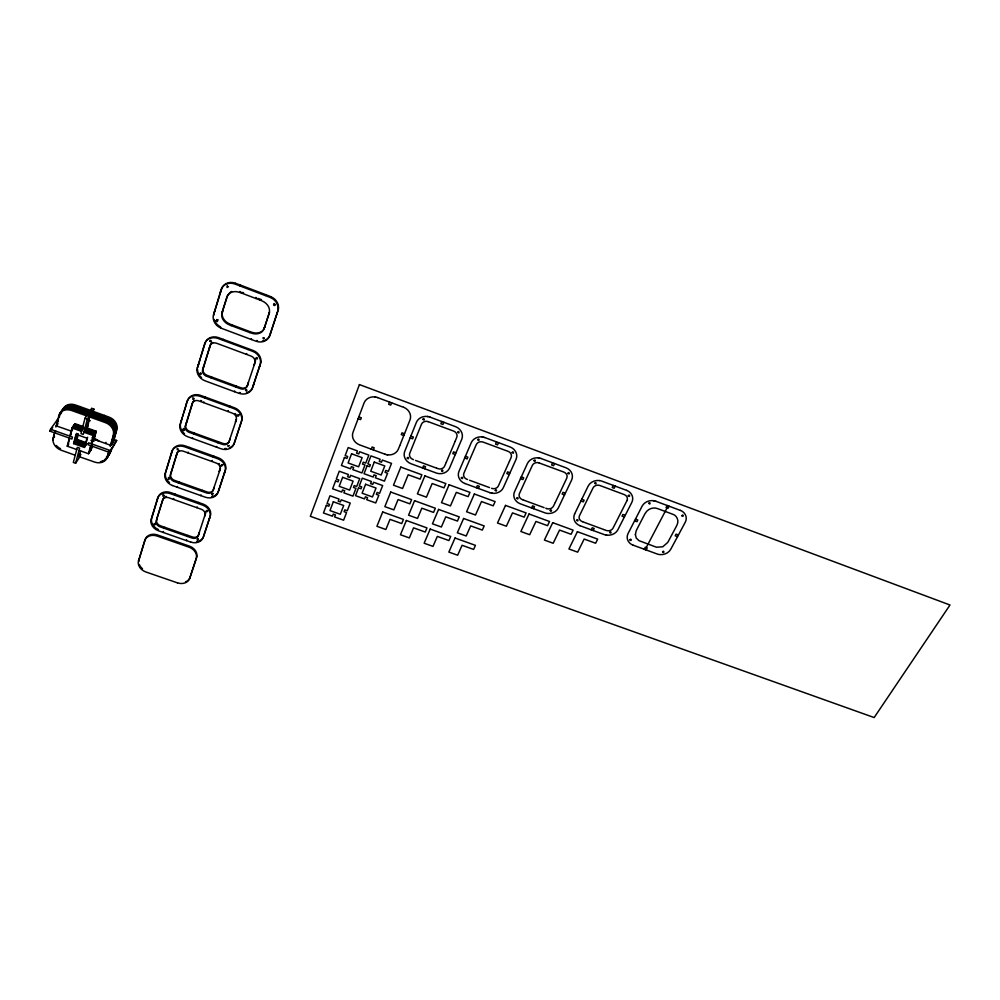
<?xml version="1.0" encoding="UTF-8"?>
<svg xmlns="http://www.w3.org/2000/svg" width="1000" height="1000" viewBox="0 0 1000 1000"><rect width="100%" height="100%" fill="white"/><g stroke="black" fill="none" stroke-linecap="round" stroke-linejoin="round"><path stroke-width="1.5" d="M165.325 474.913L165.338 474.25M52.95 439.65L52.962 440.337M197 370.3L197.025 369.575M197.5 369.175L197.5 369.412A11.262 9.725 29.3 0 0 201.513 377.575M241.788 418.963L241.75 419.613A10.987 9.438 25.8 0 1 241.438 421.2L233.962 443.9M242.225 418.025L242.188 418.688M208 510.538C206.075 513.362 206.875 510.613 206.475 510.475M260.525 362.088L260.487 362.775A11.262 9.875 28.4 0 1 260.15 364.425L252.312 388.2A11.162 9.7 27.2 0 1 239.125 393.35M138.8 561.512L138.812 561.275A10.35 8.3 22.5 0 1 139 559.788L144.525 541.75M278.15 308.587L278.1 309.3M113.6 433.363L113.6 432.725M116.575 428.675L116.575 428.038M115.388 430.6L115.388 429.913M115.975 429.663L115.988 428.975M164.825 475.238L164.8 475.9M87.362 425.662L87.662 422.975M169.662 478.462L169.125 477.5M211.938 493.488C213.775 496.525 210.35 494.45 213.4 493.5M223.1 464.55C220.188 468.125 222.35 463.837 221.637 464.588M53.137 438.113L54.575 432.287M53.9 437.038L54.1 435.875M53.812 437.163L54.262 435.238M54.3 435.288L54.387 434.963M113.375 434.975L110.225 446.45M114.05 433.913L113.812 434.675M50.487 429.225L72.463 437.062L71.95 439.012L50 431.188L50.487 429.225L57.625 419.35L57.125 421.287M113.975 434.237L110.887 445.25M55.9 427.062L58.888 415.462A11.175 9.113 30.5 0 1 71.413 410.45L86.988 415.988M56.638 425.887L58.575 418.212M59.25 417.287L59.525 416.188L58.987 416.825M55.237 433.062L55.738 431.1M57.3 424.95L57.575 423.862M58.137 421.675L58.412 420.575M58.863 417.113L59.112 416.138M76.737 449.55L67.237 446.175L69.338 438.075M83.112 426.575L74.963 423.663L71.975 427.975L69.85 436.125L71.338 433.95M67.888 445.213L69.65 438.475M70.5 435.175L72.625 427.025L82.188 430.438M72.213 430.15L73.275 426.087L82.825 429.5M73.225 427.85L73.925 425.138L83.462 428.55M73.875 426.912L74.575 424.2L84.1 427.612M74.25 426.362L74.963 423.663M88.5 423.475L87.263 428.113M60.362 414.613L60.525 413.975M73.587 443.612L76.037 434.3L86.988 438.2L84.5 447.488L73.587 443.612L76.55 439.225L77.95 433.938M76.688 433.35L74.237 442.65L85.138 446.525L87.625 437.25M76.975 433.725L74.887 441.688L85.775 445.562M77.275 434.113L75.525 440.737L86.4 444.613M77.575 434.487L76.175 439.787L87.025 443.65M77.088 438.713L78.312 434.2M85.05 418.15L80.95 433.612L83.25 434.438L87.362 418.988L94.025 409.188L91.75 408.363L85.05 418.15L87.362 418.988M75.6 463.25L79.612 448.162L77.325 447.35L73.325 462.438L75.6 463.25L79.787 456.863M85.162 431.587L85.75 429.375L95.262 432.775L93.075 440.863M85.8 430.65L86.388 428.425L95.887 431.825L93.7 439.913M91.15 410.6L91.75 408.363M80.625 450.9L79.1 456.625L80.612 454.325M86.163 430.1L89.675 416.95L94.025 409.188M86.237 430.662L88.6 421.85M86.775 429.225L88.488 422.4M59.237 415.863L59.5 414.9L59.325 415.538M61.112 413.375L61.55 411.775A11.113 9.075 30.6 0 1 74.025 406.775L89.513 412.287M79.025 450.363L88.5 453.725L90.675 445.675M93.387 435.625L91.2 443.738L94.062 439.35L96.25 431.275L86.762 427.875L83.85 432.212L93.387 435.625L96.25 431.275M89.138 452.762L90.938 446.062M91.825 442.775L94.025 434.675L84.488 431.262M89.763 451.788L91.562 445.1M92.45 441.825L94.637 433.725L85.125 430.312M90.388 450.825L91.825 445.475M91 449.862L92.088 445.863M92.45 445.3L91.375 449.3L88.5 453.725M138.5 560.938L144.75 540.45A10.438 8.438 23 0 1 156.9 535.975L189.125 547.212A10.375 8.425 21.5 0 1 196.262 558.462L189.562 578.587M59.95 414.575L60.225 413.612A11.15 9.087 30.6 0 1 72.725 408.612L88.263 414.137M60.613 413.65L60.888 412.688M61.95 411.812L62.213 410.85A11.1 9.075 30.7 0 1 74.675 405.863M105.75 443.413L106.05 442.337M165.075 473.725L171.8 451.637M180.613 423.475L182.375 417.562M156.675 520.05L157.3 517.9M113.413 436.312L110.975 445.1M113.25 442.663L116.938 429.338A10.975 9.038 29.4 0 0 117.163 427.788L117.163 427.25A11 9.062 29.4 0 0 109.162 417.15L92 410.9M197.312 367.938L204.65 343.812M185.287 426.175L192.288 403.4M202.613 369.762L209.938 345.9M62.688 410.575L62.875 409.938M108.8 451.587L107.163 457.312A10.962 8.938 28.3 0 1 94.763 462.113L77.688 456.125M109.087 451.7L108.5 453.85L111.2 449.487M108.575 453.725L109.375 450.85M109.688 450.75L108.362 455.387M111.487 444.3L114.575 433.088A11.025 9.075 29.2 0 0 114.8 431.538L114.8 430.85A11.05 9.087 29.2 0 0 106.75 420.85L89.787 414.688M109.987 450.863L108.95 454.425M111.775 444.425L115.162 432.15A11.037 9.087 29.3 0 0 107.362 419.925L90.412 413.762M106.538 457.463A10.9 8.912 28.4 0 0 109.6 453.488L110.388 450.575L116.675 440.462L114.125 439.55L110.562 445.25L92.95 438.963M112.075 444.55L112.375 443.475M112.675 442.4L115.75 431.213A11.025 9.075 29.3 0 0 107.963 418.988M112.963 442.525L116.337 430.275A11.013 9.075 29.3 0 0 108.562 418.062M111.463 449.075L111.762 448.013M165.688 472.438L172.325 450.675A10.85 9.087 25.8 0 1 185 445.825L218.325 457.788A10.762 9.075 24 0 1 225.925 467.587L225.85 468.212A10.75 9.05 24 0 1 225.55 469.775L218.375 491.538A10.662 8.9 23.3 0 1 211.537 496.763M100.45 461.8A10.95 8.938 28.4 0 0 107.812 456.362L108.525 453.888M110.275 450.975L109.825 452.537L88.075 444.75L88.6 442.812L110.388 450.575M110.875 450.025L110.138 452.512A10.888 8.9 28.5 0 1 106.5 456.875M116.675 440.462L109.85 452.512M59.638 414.412L59.588 414.575A11.162 9.1 30.6 0 1 72.075 409.525L73.662 409.925M111.375 449.387L110.725 451.562A10.875 8.9 28.5 0 1 107.5 455.7M222.138 312.413C220.25 317.725 224.412 322.863 229.163 324.762A23.45 20.712 32.7 0 0 231.213 325.625L249.65 332.525A23.325 20.7 31.5 0 0 251.737 333.212C256.425 334.963 262.887 333.5 264.237 328.088L268.975 313.562C271.05 308.25 266.975 302.875 262.125 300.963A23.25 20.587 31.1 0 0 260.075 300.087L241.412 293.025A23.375 20.6 32.3 0 0 239.288 292.325C234.537 290.512 227.95 292.062 226.688 297.6L222.175 312.288L227.425 296.05L229.913 292.538M214.488 312.2L213.988 313.975A11.513 10.1 32.3 0 0 213.7 315.525M269.513 312.35L264.575 327.488M220.475 468.062L219.775 470.312M157.625 498.188L151.15 519.425A10.525 8.588 23.6 0 0 150.912 520.875L150.9 521.525M196.513 541.65A10.45 8.562 22.1 0 0 203.575 536.613L210.425 515.65A10.525 8.713 22.6 0 0 210.7 514.2L210.738 513.638A10.55 8.725 22.6 0 0 203.263 504.137L170.538 492.525A10.625 8.738 24.2 0 0 158.1 497.175L151.675 518.413A10.512 8.575 23.6 0 0 151.438 519.862L151.425 520.5A10.537 8.6 23.6 0 0 158.537 529.587M187.113 401.388L180.1 424.412A10.975 9.287 26.8 0 0 179.825 425.988L179.812 426.675A11 9.312 26.8 0 0 187.613 436.688L221.1 448.8A10.9 9.275 24.9 0 0 234.013 443.925M269.575 335.838L277.75 311.025A11.562 10.3 31.5 0 0 270.275 297.462L234.85 284A11.662 10.3 33.8 0 0 221.1 289.625L213.487 314.812A11.525 10.113 32.2 0 0 213.188 316.525L213.15 317.288A11.55 10.125 32.2 0 0 221.175 328.175M200.362 358.537L197.812 367.05A11.238 9.7 29.3 0 0 197.688 367.537M214.7 311.488L221.65 288.837M222.65 311.462C220.688 316.788 224.838 322.013 229.638 323.913A23.413 20.688 32.8 0 0 231.675 324.775L250.1 331.675A23.287 20.675 31.6 0 0 252.175 332.362C256.688 333.988 262.913 332.837 264.488 327.725M182.712 416.45L183.388 414.237M183.725 413.125L186.438 404.212M200.712 357.375L204.488 345.012M107.938 455.913L107.837 456.225A10.938 8.938 28.4 0 1 100.525 461.675M162.613 500.062L156.15 521.075A5.25 4.275 23.6 0 0 159.85 526.75L192.013 538.025A5.213 4.275 22 0 0 198.212 535.825M219.312 471.3L220.012 469.05A5.362 4.513 24 0 0 216.363 463.088L183.238 451.175A5.412 4.525 25.7 0 0 176.838 453.562L170.175 475.425A5.35 4.438 25 0 0 173.912 481.312M166.363 496.488A5.288 4.35 24.2 0 0 163.088 499.038L156.825 518.775M179.15 450.487A5.4 4.525 25.8 0 0 177.35 452.6L170.688 474.45A5.35 4.438 25 0 0 174.425 480.325L207.113 491.975A5.312 4.438 23.3 0 0 213.45 489.675L214.213 487.312L212.95 490.65A5.312 4.438 23.3 0 1 206.65 492.962L173.9 481.337M194.513 400.312A5.525 4.713 27.7 0 0 192.75 402.463L185.8 425.238A5.463 4.625 26.8 0 0 189.575 431.35L222.9 443.413A5.425 4.612 24.9 0 0 229.375 441.012L230.175 438.55L228.888 441.95M210.425 345.037L203.113 368.875A5.6 4.838 29.3 0 0 206.938 375.275L240.963 387.812A5.55 4.825 27.3 0 0 247.613 385.288M236.513 419.125L235.963 420.838M198.175 535.8L204.975 515.025A5.25 4.338 22.6 0 0 201.35 509.288L168.825 497.762A5.3 4.363 24.2 0 0 162.562 500.05M144.625 541.45L145.275 539.412M204.6 344.663L205.15 342.95A11.375 9.887 30.6 0 1 218.487 337.6L253.188 350.513A11.275 9.887 28.4 0 1 261 361.163L260.912 361.838A11.25 9.862 28.4 0 1 260.575 363.537L252.75 387.3A11.15 9.688 27.3 0 1 246.462 392.825M269.4 312.725L268.975 313.562M204.762 516.175L205.438 514A5.25 4.338 22.6 0 0 205.325 511.5M235.525 421.775L236.25 419.425A5.475 4.7 25.8 0 0 232.55 413.225L198.8 400.887A5.525 4.713 27.7 0 0 192.237 403.387M254.088 365.05L254.85 362.587A5.613 4.913 28.4 0 0 251.112 356.112L216.625 343.263A5.675 4.925 30.5 0 0 209.9 345.887M213.75 488.312L219.725 470.462L219.262 471.45M229.725 439.5L235.912 421L235.475 421.938M247.138 386.175L255.287 361.7A5.6 4.913 28.4 0 0 255.075 358.5M190.787 542.1A10.462 8.575 22 0 0 203.113 537.65L209.975 516.675A10.537 8.713 22.6 0 0 210.25 515.212L210.275 514.575A10.562 8.738 22.6 0 0 202.8 505.15L170.025 493.525A10.637 8.75 24.2 0 0 157.575 498.175M172.5 485.55L205.375 497.225A10.675 8.912 23.3 0 0 217.975 492.562L225.1 470.75A10.762 9.062 24 0 0 225.4 469.237L225.438 468.562A10.788 9.075 24 0 0 217.862 458.787L184.5 446.763A10.862 9.087 25.7 0 0 171.75 451.625M229.5 447.825A10.888 9.262 24.9 0 0 234.45 442.962L241.875 420.262A11 9.45 25.8 0 0 234.562 407.812L200.6 395.375A11.087 9.45 27.7 0 0 187.575 400.45M262.45 340.988A11.413 10.1 30 0 0 270.05 335L278.163 310.2A11.513 10.275 31.6 0 0 278.512 308.475L278.562 307.712A11.538 10.288 31.6 0 0 270.7 296.65M187.512 400.8L186.275 404.012M164.488 495.337C163.787 495.4 162.213 497.863 163.175 494.5M247.575 385.262L248.45 382.713L248.012 383.612M198.637 534.775L199.412 532.513L198.938 533.55M190.037 577.513L196.688 557.325A10.337 8.4 21.5 0 0 196.95 555.913L196.975 555.337A10.362 8.425 21.5 0 0 189.6 546.188L157.425 534.938A10.425 8.438 23 0 0 145.225 539.4M229.338 445.538C227.062 448.237 228.55 444.888 227.925 445.525M371.287 449.212L372.137 447L374.162 447.75L373.3 449.95M389.575 402.038L388.688 404.325L390.737 405.087L391.625 402.8M400 445.112L410 419.95A10.875 9.725 15.8 0 0 403.675 407.275M399.8 445.625L398.338 449.162A10.762 9.5 15.5 0 1 385.025 454.275M422.625 468.025L423.512 465.85L425.513 466.587L424.613 468.762M441.812 421.5L440.887 423.762L442.912 424.513L443.837 422.262M455.175 441.188L456.725 437.4A5.375 4.8 10.7 0 0 453.738 431.125L428.15 421.65M446.325 462.175L455.075 441.438M446.225 462.425L444.625 466.1A5.3 4.688 10.9 0 1 438 468.675L436.8 468.212M476.438 487.762L477.375 485.613L479.35 486.337L478.4 488.488M496.562 441.9L495.588 444.125L497.587 444.862L498.562 442.638M509.45 461.312L511.075 457.587A5.337 4.75 5.5 0 0 508.237 451.4L482.95 442.038A5.35 4.775 7.8 0 0 476.238 444.65L463.913 473.188A5.288 4.662 8.4 0 0 466.825 479.263L467.525 479.487M203.875 535.275L204.338 534.25M509.338 461.562L498.4 485.875A5.263 4.638 6.3 0 1 491.75 488.4L491.587 488.312M209.213 519.087L209.675 518.062M184.713 429.462L184.35 428.5M218.762 490.1L219.225 489.1M224.325 473.263L224.762 472.275M234.838 441.362L235.275 440.4M574.6 513.987L588.15 486.112A10.637 9.338 -2.1 0 1 599.312 480.525M187.562 536.5L188.038 535.462L192.488 536.987A5.2 4.263 22.1 0 0 198.675 534.788M150.863 521.512A10.55 8.6 23.6 0 0 158.5 530.8L186.25 540.562L186.612 539.788M240.625 423.812L241.062 422.863M531.55 507.975L532.537 505.863L534.487 506.575L533.5 508.688M552.625 462.788L551.613 464.975L553.587 465.712L554.612 463.525M198.225 503.462L198.7 502.45M196.875 507.638L197.225 506.887M202.113 491.4L202.587 490.4M200.75 495.625L201.075 494.938M253.238 385.538L253.663 384.637M259.3 367.163L259.713 366.275M555.337 502.312L566.725 478.25A5.312 4.688 0.7 0 0 564.038 472.163L539.062 462.912M555.225 502.55L553.475 506.125A5.238 4.575 1.9 0 1 546.788 508.612M211.8 461.388L212.237 460.487M213.2 457.038L213.663 456.075M626.962 500.625L613.088 528.05A5.213 4.5 -2.2 0 1 606.375 530.5L603.875 529.575M270.538 333.062L270.95 332.212M185.25 426.163A5.475 4.625 26.8 0 0 189.075 432.3L217.812 442.738L218.275 441.788M216.4 447.15L216.713 446.488M254.037 365.213L254.462 364.325M227.913 411.475L228.363 410.538M276.863 313.888L277.262 313.05M187.062 401.375A11.1 9.463 27.7 0 1 200.113 396.3L229.375 406.938L229.825 406.012M206.438 376.188L235.8 387.025L236.25 386.125M197.262 367.812A11.287 9.725 29.3 0 0 204.913 380.763L234.312 391.637L234.625 391.012M591.213 529.85L592.25 527.762L594.175 528.475L593.138 530.55M613.3 485.387L612.225 487.537L614.175 488.263L615.25 486.112M164.312 528.362L164.825 527.337L188.038 535.462M264.237 328.088L264.662 327.238M163.038 532.45L163.512 531.487M246.363 354.275L246.75 353.512M173.35 499.325L173.762 498.512M204.6 343.8A11.387 9.9 30.5 0 1 218 338.45L247.9 349.525L248.337 348.663M174.662 495.125L175.175 494.125M178.45 482.987L178.95 482M177.125 487.238L177.5 486.488M221.175 328.2L251.15 339.45L251.513 338.75M249.65 332.525L250.1 331.675M161.863 502.375L162.375 501.375M187.85 452.8L188.188 452.137M189.213 448.413L189.713 447.463M193.7 434.025L194.188 433.075M192.312 438.462L192.662 437.8M151.85 517.025L152.375 516.013M265.338 295.512L265.763 294.7L270.7 296.625M644.225 549.275L645.288 547.225L647.188 547.925L646.112 549.975M667.175 505.462L666.062 507.587L668 508.3L669.112 506.175M645.163 549.625L668.15 505.812M170.863 473.038L171.388 472.05M156.85 500.613L157.375 499.6M260.075 300.087L260.512 299.275M176.1 455.988L176.612 455.012M203.5 402.562L203.837 401.925M165.8 471.225L166.312 470.25M204.925 398L205.413 397.088M255.912 298.512L256.35 297.7M171 454.15L171.513 453.188M186.025 423.688L186.525 422.75M211.163 377.962L211.65 377.062M191.475 405.913L191.975 404.988M180.85 421.812L181.363 420.875M222.925 340.225L223.4 339.363M231.2 325.625L231.675 324.775M194.225 398.488C191.6 400.7 193.487 398.387 192.938 397.5M203.375 367.15L203.875 366.262M209.088 348.537L209.587 347.663M241.412 293.025L241.863 292.213M198.1 365.2L198.6 364.325M239.862 285.85L240.325 285.05L265.763 294.7M203.775 346.562L204.275 345.7M226.688 297.6L227.175 296.788M214.312 311.975L214.812 311.137M220.238 292.512L220.725 291.7M111.45 444.888L113.588 441.475M113.3 436.6L116.263 431.887M98.875 440.962L93.212 438.8M216.788 319.513L217.5 320.875L218.012 319.6M89.15 415.613L101.388 420L104.438 415.375M88.888 413.913L90.4 411.7M67.237 446.175L68.737 443.975M75.688 410.775L76.888 411.2L80.113 406.625L90.775 410.462M57.812 423.612L56.212 425.85L71.625 431.238M50 431.188L52.675 427.475M274.163 303.488L274.325 304.613L275.5 304.575M228.5 286.788C227.675 285.413 226.425 289.925 227.35 285.512M264.462 338.088C263.363 336.375 263.637 341.262 263.062 337.562M183.438 428.5L183.388 429.5L184.513 429.688M169.462 478.713C167.35 480.562 168.588 478.512 168.525 477.5M197.5 538.1C199.488 541.237 194.8 539.587 198.487 539.212M230.487 292.125L231.637 291.525M178.45 449.087C178.375 448.738 176.525 450.975 177.275 448.5M427.312 416.5L428.088 416.613M482.225 436.95L483 437.075M538.462 457.9L539.225 458.013M387.612 454.825L386.95 454.725M599.312 480.562L600.075 480.675A10.613 9.312 -2.1 0 1 601.8 481.138L626.688 490.412M653.35 500.7L654.112 500.812M492.45 493.25L491.75 493.15M606.8 535.2L606.163 535.1M374.913 396.987L375.7 397.1M177.537 582.888L145.775 571.938A10.362 8.3 22.5 0 1 138.463 560.837M190.787 542.112L186.25 540.562M546.812 508.587L545.788 508.225M385.138 454.25L359.438 444.825A10.8 9.525 17.6 0 1 352.95 432.475L364.087 402.9A10.938 9.775 18.2 0 1 377.612 397.55M489.975 492.688L464.862 483.488M74.675 405.85L90.138 411.375M73.062 409.712L72.162 409.4A11.162 9.1 30.6 0 0 59.588 414.4M73.288 409.925L74.262 410.125M377.5 397.575L403.65 407.325M429.875 417.088L455.725 426.725A10.788 9.65 10.7 0 1 461.775 439.188L449.575 468A10.675 9.425 10.9 0 1 438.812 473.625L438.175 473.488A10.65 9.4 10.9 0 1 436.312 473.013L410.9 463.7A10.7 9.45 13.1 0 1 404.688 451.5L416.4 422.337A10.838 9.7 13.1 0 1 429.988 417.062M484.762 437.537L510.312 447.05A10.713 9.537 5.5 0 1 516.062 459.35L503.288 487.75A10.588 9.325 6.3 0 1 489.85 492.713M540.975 458.475L566.2 467.875A10.65 9.412 0.7 0 1 571.65 479.988L558.3 507.987A10.537 9.213 1.9 0 1 547.375 513.438L546.638 513.288A10.512 9.188 1.9 0 1 544.925 512.837L520.112 503.738A10.55 9.25 3.7 0 1 514.487 491.875L527.388 463.55A10.688 9.488 2.7 0 1 541.087 458.45M655.812 501.262L680.413 510.425M239.112 393.363L234.312 391.637M73.888 410.138L74.875 410.337M74.488 410.35L75.475 410.55M164.825 527.337L160.362 525.737A5.238 4.275 23.6 0 1 156.637 520.037M200.763 400.487L201.637 400.8M75.088 410.562L101.762 420M76.55 439.225L86.037 442.612M79.237 454.3L80.75 454.837M74.95 455.15L61.15 450.213A11.075 8.963 29.6 0 1 53.087 438M436.45 468.088L415.562 460.425M71.975 427.975L81.55 431.388M91.912 437.825L97.65 439.875M90.962 440.375L93.888 441.413M80.113 406.625L75.325 404.95A11.087 9.062 30.7 0 0 62.825 409.925M91.662 411.925L108.575 418.05M91.037 412.837L107.975 418.975M88.888 413.212L73.388 407.675A11.125 9.087 30.6 0 0 60.838 412.663M76.888 411.2L87.625 415.062M88.375 416.488L105.55 422.688A11.075 9.113 29.2 0 1 113.425 435.075M87.312 419.7L90.188 420.737M87.963 420.075L89.5 420.625M235.312 283.2L240.325 285.05M217.812 442.738L222.438 444.375A5.425 4.625 24.9 0 0 228.925 441.962M101.388 420L102.95 420.425M489.525 487.587L469.575 480.262M101.988 420.225L103.55 420.65M235.8 387.025L240.512 388.725A5.562 4.838 27.2 0 0 247.175 386.188M524.888 500.562L544.1 507.625M603.713 529.513L582.925 521.862M229.375 406.938L234.125 408.725A11.013 9.45 25.8 0 1 241.838 418.925M103.175 420.65L105.337 421.312M358.088 418.663L360.65 419.6L361.325 417.8L358.775 416.85M403.812 435.55L401.287 434.625L402 432.837L404.525 433.775M410.1 437.875L412.625 438.812L413.35 437.025L410.825 436.1M455.312 454.575L452.812 453.65L453.562 451.887L456.062 452.812M464.625 458.013L467.113 458.938L467.875 457.188L465.375 456.262M509.288 474.525L506.825 473.612L507.6 471.875L510.075 472.788M520.45 478.65L522.913 479.55L523.713 477.825L521.237 476.912M564.575 494.95L562.137 494.05L562.95 492.337L565.4 493.237M580.875 500.962L583.312 501.863L584.138 500.163L581.7 499.263M624.412 517.05L622.013 516.163L622.863 514.475L625.275 515.375M634.55 520.8L636.95 521.688L637.812 520.013L635.413 519.113M677.562 536.688L675.188 535.812L676.075 534.15L678.45 535.025M103.775 420.875L106.225 421.637A11.062 9.1 29.2 0 1 114.1 434.012A11.062 9.1 29.2 0 0 106.15 421.775L105.562 421.538M524.55 500.438L523.025 499.875M251.15 339.45L256.05 341.238A11.425 10.1 30 0 0 269.637 335.863M247.9 349.525L252.763 351.375A11.287 9.887 28.4 0 1 260.575 362.05M242.738 292.55L243.6 292.875M255.725 297.462L256.6 297.8M258.425 298.488L259.462 298.875M413.488 459.65L412.8 459.375A5.325 4.713 13.1 0 1 409.75 453.263L421.45 424.3A5.387 4.825 13.1 0 1 428.162 421.625M582.587 521.737L582.1 521.538A5.225 4.537 -0.7 0 1 579.487 515.688L592.987 488.013A5.288 4.638 -2.1 0 1 599.8 485.462L624.412 494.65A5.288 4.612 -3.7 0 1 626.938 500.625M522.688 499.738L522.188 499.55A5.25 4.612 3.7 0 1 519.425 493.6L532.3 465.475A5.312 4.713 2.7 0 1 539.075 462.875M633.075 545.15L657.262 554.025A10.438 8.9 -5.3 0 0 658.938 554.462L659.675 554.575A10.462 8.925 -5.3 0 0 670.725 549.325L685.288 522.2A10.588 9.113 -6.9 0 0 680.438 510.375M579.938 525.675L604.412 534.65A10.488 9.062 -2.2 0 0 617.825 529.875L631.838 502.35A10.613 9.262 -3.7 0 0 626.712 490.363M155.5 523.2C154.95 526.525 153.75 524.225 154.213 523.488M239.4 414.513C237.312 418.525 238.463 413.988 237.812 414.562M579.913 525.712A10.5 9.113 -0.7 0 1 574.612 513.987M464.837 483.525A10.613 9.363 8.4 0 1 458.938 471.45L471.238 442.7A10.75 9.6 7.8 0 1 484.875 437.512M633.05 545.2A10.462 8.975 -4 0 1 628.025 533.625L642.113 506.163A10.613 9.188 -5.5 0 1 655.938 501.238M60.525 448.7A11.062 8.963 29.7 0 1 56.3 445.487M53.675 437.512A11.062 8.963 29.7 0 1 53.762 437.05M77.513 437.875A5.463 4.713 17.3 0 1 76.975 437.638M109 454.45A10.913 8.912 28.4 0 1 105.475 458.713M108.413 455.4A10.925 8.925 28.4 0 1 104.462 459.888M54.3 437.512A11.025 8.925 29.7 0 1 54.475 436.213M257.512 340.688A11.413 10.1 30 0 1 256.875 340.5M221.588 288.812A11.65 10.288 33.9 0 1 235.312 283.212M220.525 326.838A11.538 10.125 32.3 0 1 214.088 319.475M261 299.462A23.212 20.562 31.1 0 1 261.475 299.662M239.75 291.512A23.338 20.575 32.3 0 1 240.387 291.7M169.45 482.562A10.75 8.938 25 0 1 165.463 473M172.5 485.538A10.775 8.938 25 0 1 165.037 473.625M219.05 463.488A5.35 4.513 24 0 1 219.513 463.988M220.387 465.513A5.35 4.513 24 0 1 220.625 466.525M226.4 448.512A10.888 9.262 24.9 0 1 224.788 448.5M180.5 423.938A10.962 9.275 26.8 0 0 180.35 425.037L180.325 425.737A10.987 9.3 26.8 0 0 184.488 433.7M235.025 413.488A5.463 4.7 25.8 0 1 236.812 416.488M240.45 392.713A11.15 9.688 27.3 0 1 239.688 392.475M206.438 376.163A5.613 4.838 29.3 0 1 202.575 369.75M210.387 345.025A5.663 4.925 30.6 0 1 212.712 342.488M142.525 568.75A10.35 8.3 22.5 0 1 139.338 564.538M190.087 577.537A10.263 8.263 21.1 0 1 185.5 581.85M189.613 578.6A10.275 8.275 21.1 0 1 177.537 582.875M567.938 473.35C570.1 475.562 569.288 470.95 567.95 473.25M576.688 520.363C578.825 522.5 577.925 518.025 576.7 520.262M182.675 429.9C184.788 432.4 184.112 427.587 182.688 429.8M635.388 534.562L636.237 538L638.975 540.662L656.45 547.212L662.738 546.8L667.65 542.5A21.225 18.212 -4.8 0 0 668.575 540.938L676.225 526.587A21.375 18.425 -5.6 0 0 677 524.938C679.225 520.775 677.025 515.288 672.362 514.1L658.012 508.762C653.425 506.737 647.85 508.812 645.387 513.1A21.363 18.388 -6 0 0 644.4 514.8L636.925 529.263A21.212 18.175 -5.2 0 0 636.175 530.9L635.388 534.562M199.963 373.562C202.237 376.163 201.225 371.062 199.963 373.562M594.763 483.325C596.975 485.487 596.05 480.938 594.788 483.225M209.913 341.087C212.113 343.812 211.275 338.537 209.913 341.087M407.238 458.113C409.275 460.562 408.625 455.613 407.25 458.062M216.112 320.788C218.25 323.55 217.575 318.212 216.112 320.737M609.75 532.5C611.85 534.65 611.038 530.062 609.75 532.45M422.912 419.35C425.225 421.75 424.125 416.75 422.912 419.35M628.288 495.8C630.425 498.038 629.562 493.338 628.288 495.75M629.95 539.913C632.163 541.987 631.1 537.55 629.95 539.875M245.575 390.35C247.6 392.938 247.15 388.075 245.6 390.238M441.562 470.712C443.75 473.062 442.825 468.188 441.562 470.712M256.087 358.25C258.188 360.938 257.625 355.675 256.087 358.25M648.775 503.413C650.95 505.562 650.062 500.938 648.775 503.363M457.725 432.3C459.938 434.712 459.038 429.712 457.725 432.3M461.325 477.962C463.375 480.3 462.8 475.588 461.337 477.912M273.575 304.713C275.7 307.5 275.1 302.1 273.587 304.65M662.613 551.912C664.65 554.025 663.95 549.65 662.638 551.812M477.788 439.762C479.9 442.163 479.087 437.312 477.8 439.663M681.888 515.737C683.975 517.925 683.3 513.225 681.888 515.737M495.25 490.412C497.425 492.725 496.438 487.95 495.25 490.412M512.188 452.55C514.338 454.875 513.525 450.138 512.2 452.45M516.725 498.3C518.612 500.637 518.35 496.025 516.75 498.2M533.975 460.662C535.788 463.125 535.7 458.225 533.975 460.613M550.237 510.6C552.312 512.888 551.562 508.175 550.237 510.6M359.425 384.588L310.338 516.3L874.15 717.55L950 605L359.425 384.588M326.362 505.337L323.462 512.987L332.475 516.213L333.263 514.125L335.425 514.9L334.637 516.987L343.612 520.2L346.562 512.587L344.113 511.7L344.812 509.862L347.275 510.75L350.25 503.075L341.213 499.812L340.4 501.925L338.237 501.138L339.038 499.038L329.975 495.775L327.062 503.488L329.525 504.375L328.825 506.225L326.362 505.337M335.562 480.975L332.612 488.787L341.7 492.062L342.512 489.938L344.7 490.725L343.888 492.85L352.95 496.125L355.962 488.35L353.488 487.45L354.212 485.575L356.688 486.475L359.725 478.638L350.6 475.325L349.775 477.475L347.587 476.675L348.413 474.525L339.263 471.2L336.275 479.087L338.775 479.988L338.062 481.875L335.562 480.975M344.438 457.512L341.425 465.475L350.588 468.812L351.413 466.65L353.625 467.45L352.788 469.613L361.938 472.938L365.012 465.012L362.512 464.1L363.25 462.188L365.75 463.1L368.85 455.112L359.65 451.737L358.8 453.938L356.587 453.125L357.425 450.925L348.2 447.55L345.163 455.588L347.675 456.5L346.95 458.425L344.438 457.512M333.325 501.775L329.975 510.575L340.312 514.288L343.7 505.5L333.325 501.775M342.625 477.325L339.2 486.312L349.637 490.087L353.088 481.125L342.625 477.325M351.575 453.787L348.088 462.962L358.612 466.8L362.137 457.65L351.575 453.787M358.525 487.887L355.5 495.662L364.55 498.925L365.375 496.812L367.55 497.6L366.712 499.712L375.737 502.962L378.825 495.238L376.35 494.338L377.1 492.475L379.575 493.363L382.675 485.562L373.587 482.262L372.75 484.412L370.562 483.612L371.4 481.475L362.3 478.162L359.25 486.012L361.737 486.9L361 488.787L358.525 487.887M367.113 465.775L364.038 473.7L373.162 477.025L374 474.862L376.2 475.662L375.35 477.812L384.45 481.125L387.587 473.25L385.1 472.337L385.85 470.438L388.35 471.35L391.512 463.4L382.35 460.05L381.488 462.225L379.288 461.425L380.15 459.237L370.962 455.875L367.863 463.862L370.363 464.787L369.613 466.688L367.113 465.775M365.6 484.263L362.1 493.212L372.488 496.962L376.025 488.038L365.6 484.263M374.275 462.088L370.712 471.2L381.188 475.012L384.787 465.925L374.275 462.088M382.7 511.962L376.925 526.3L385.863 529.5L390 519.362L401.712 523.575L403.438 519.425L382.7 511.962M390.737 492.05L384.85 506.637L393.862 509.888L398.062 499.575L409.875 503.85L411.625 499.625L390.737 492.05M400.8 467.088L393.5 485.2L402.575 488.5L408.175 474.762L420.1 479.113L421.887 474.8L400.8 467.088M406.362 520.487L400.45 534.738L409.35 537.925L413.575 527.837L425.238 532.038L426.987 527.913L406.362 520.487M414.575 500.7L408.562 515.188L417.525 518.425L421.825 508.175L433.562 512.425L435.35 508.237L414.575 500.7M424.862 475.9L417.4 493.888L426.438 497.175L432.163 483.525L444.012 487.85L445.838 483.575L424.862 475.9M430.2 529.075L424.15 543.225L433 546.4L437.325 536.388L448.925 540.562L450.712 536.462L430.2 529.075M438.587 509.412L432.438 523.812L441.362 527.025L445.75 516.838L457.438 521.075L459.263 516.9L438.587 509.412M449.1 484.762L441.475 502.65L450.462 505.913L456.312 492.35L468.113 496.65L469.975 492.4L449.1 484.762M455.037 538.013L448.862 552.087L457.663 555.237L462.075 545.288L473.612 549.438L475.438 545.363L455.037 538.013M463.612 518.488L457.325 532.788L466.2 535.988L470.688 525.875L482.312 530.087L484.175 525.938L463.612 518.488M474.363 494L466.562 511.763L475.5 515.013L481.488 501.538L493.212 505.825L495.112 501.6L474.363 494M505.513 505.4L497.5 523.013L506.375 526.237L512.513 512.875L524.163 517.137L526.112 512.938L505.513 505.4M529.025 514L520.862 531.512L529.688 534.725L535.95 521.438L547.537 525.675L549.525 521.5L529.025 514M552.712 522.675L544.4 540.062L553.188 543.263L559.55 530.062L571.087 534.275L573.112 530.138L552.712 522.675M577.4 531.7L568.925 548.987L577.663 552.163L584.163 539.05L595.625 543.237L597.688 539.125L577.4 531.7"/></g></svg>
